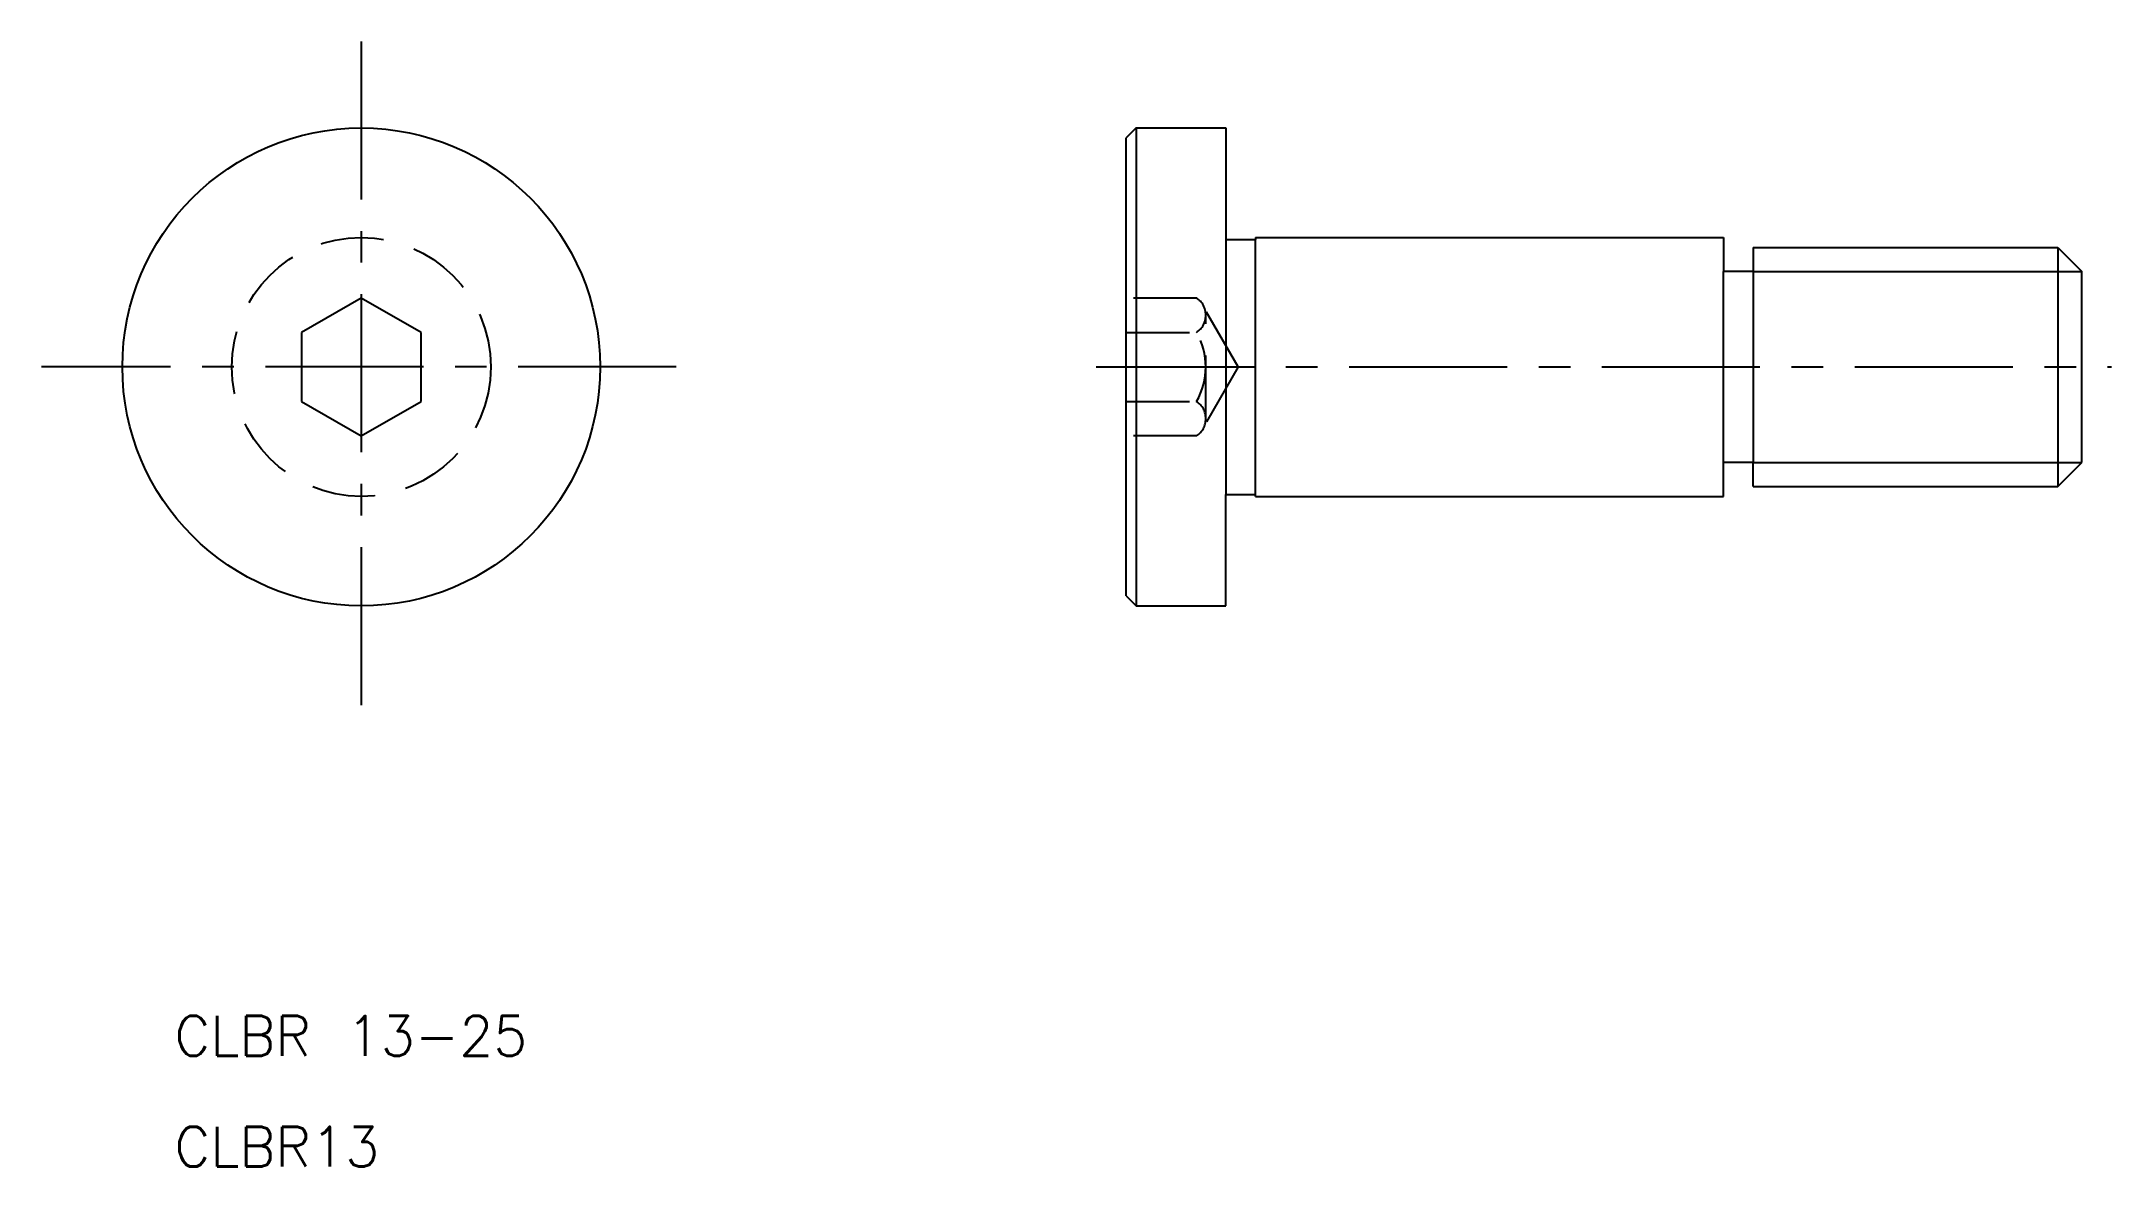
# Model space of a CAD drawing. Extents: x -38 to 66, y -282 to 0.
# Drawn here: x -38.3 to 65.7, y -282.4 to -225.9 of the extents above; entities outside this region: 1.
import ezdxf

# ---------------------------------------------------------------- set-up
doc = ezdxf.new("R2010")
doc.units = 0
doc.header["$LTSCALE"] = 0.25
doc.linetypes.add('CENTER', pattern=[50.8, 31.75, -6.35, 6.35, -6.35])
doc.linetypes.add('DASHED', pattern=[19.05, 12.7, -6.35])
doc.layers.get('0').update_dxf_attribs({"linetype": 'CONTINUOUS'})
doc.layers.add('CENTER', color=1, linetype='CENTER')
doc.styles.get("Standard").update_dxf_attribs({"font": 'txt.shx'})

msp = doc.modelspace()

# ---------------------------------------------------------------- linework, layer by layer
for p, q in [((16.66, -230.25), (16.16, -230.75)), ((16.16, -253.75), (16.16, -230.75)), ((16.66, -230.25), (16.66, -254.25)), ((16.66, -230.25), (21.16, -230.25)), ((21.16, -230.25), (21.16, -235.85)), ((21.16, -235.85), (21.16, -248.65)), ((21.16, -235.85), (22.66, -235.85)), ((22.66, -235.75), (46.16, -235.75)), ((22.66, -235.75), (22.66, -235.85)), ((22.66, -248.65), (22.66, -235.85)), ((46.16, -235.75), (46.16, -237.45)), ((47.66, -236.25), (62.96, -236.25)), ((47.66, -236.25), (47.66, -237.45)), ((62.96, -236.25), (62.96, -248.25)), ((62.96, -236.25), (64.16, -237.45)), ((47.66, -237.45), (46.16, -237.45)), ((46.16, -247.05), (46.16, -237.45)), ((47.66, -237.45), (47.66, -247.05)), ((64.16, -247.05), (64.16, -237.45)), ((-22.26, -238.79), (-25.26, -240.52)), ((-19.26, -240.52), (-22.26, -238.79)), ((-25.26, -240.52), (-25.26, -243.98)), ((-19.26, -243.98), (-19.26, -240.52)), ((-25.26, -243.98), (-22.26, -245.71)), ((-22.26, -245.71), (-19.26, -243.98)), ((47.66, -247.05), (46.16, -247.05)), ((46.16, -248.75), (46.16, -247.05)), ((47.66, -248.25), (47.66, -247.05)), ((62.96, -248.25), (64.16, -247.05)), ((47.66, -248.25), (62.96, -248.25)), ((21.16, -254.25), (21.16, -248.65)), ((21.16, -248.65), (22.66, -248.65)), ((22.66, -248.75), (22.66, -248.65)), ((22.66, -248.75), (46.16, -248.75)), ((16.16, -253.75), (16.66, -254.25)), ((16.66, -254.25), (21.16, -254.25))]:
    msp.add_line(p, q)
at = {"color": 3}
for p, q in [((47.66, -237.45), (64.16, -237.45)), ((47.66, -247.05), (64.16, -247.05))]:
    msp.add_line(p, q, dxfattribs=at)
at = {"color": 3, "linetype": 'DASHED'}
for p, q in [((19.7, -238.79), (16.16, -238.79)), ((21.78, -242.25), (20.12, -239.37)), ((20.16, -244.85), (20.16, -239.65)), ((16.16, -240.52), (19.7, -240.52)), ((21.78, -242.25), (20.12, -245.13)), ((16.16, -243.98), (19.7, -243.98)), ((19.7, -245.71), (16.16, -245.71))]:
    msp.add_line(p, q, dxfattribs=at)
msp.add_circle((-22.26, -242.25), 12)
msp.add_circle((-22.26, -242.25), 6.5, dxfattribs=at)
for centre, radius, start, end in [((19.12, -239.65), 1.04, 303.8055, 56.1945), ((16.68, -242.25), 3.48, 330.1075, 29.8925), ((19.12, -244.85), 1.04, 303.8055, 56.1945)]:
    msp.add_arc(centre, radius, start, end, dxfattribs=at)
msp.add_point((0, 0))
at = {"layer": 'CENTER', "color": 1, "linetype": 'CENTER'}
for p, q in [((-22.26, -225.9), (-22.26, -259.91)), ((-6.44, -242.25), (-38.33, -242.25)), ((14.66, -242.25), (65.66, -242.25))]:
    msp.add_line(p, q, dxfattribs=at)

# ---------------------------------------------------------------- texts
for s, p in [('CLBR 13-25', (-31.64, -276.84)), ('CLBR13', (-31.64, -282.41))]:
    msp.add_text(s, height=2).set_placement(p)

doc.saveas('drawing.dxf')
